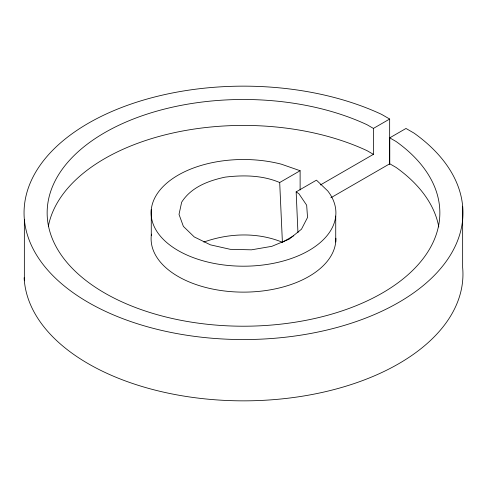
<?xml version="1.0" encoding="UTF-8"?>
<svg xmlns="http://www.w3.org/2000/svg" width="487" height="487" viewBox="0 0 487 487"><rect width="100%" height="100%" fill="white"/><g stroke="black" fill="none" stroke-linecap="round" stroke-linejoin="round"><path stroke-width="0.73" d="M300.12 170.73L281.425 164.204A92.402 53.345 0 0 0 152.017 205.356A92.402 53.345 0 0 0 256.485 265.671A92.402 53.345 0 0 0 327.757 190.959L316.459 180.16L296.157 191.878L298.939 193.777L306.664 205.204L307.541 217.458L301.477 229.213L289.132 239.196L271.843 246.325L251.481 249.825L230.254 249.32L210.463 244.858L194.252 236.932L183.38 226.394L179.021 214.39L181.645 202.221C191.129 187.16 208.448 180.707 225.085 177.14C243.378 174.924 262.505 175.186 279.696 182.522L300.12 170.73L300.12 189.997M330.85 197.783L389.746 163.778L389.746 137.845L396.095 141.51A196.352 113.361 0 0 1 287.671 323.307A196.352 113.361 0 0 1 52.182 187.349A196.352 113.361 0 0 1 367.07 124.751L373.413 128.416L389.661 119.035L389.661 164.442M389.746 137.845L405.994 128.465L414.047 133.115A219.448 126.699 0 0 1 292.864 336.304A219.448 126.699 0 0 1 29.677 184.348A219.448 126.699 0 0 1 381.607 114.384L389.661 119.035M320.409 184.95L373.413 154.349L373.413 128.416M203.816 242.063C228.951 233.084 257.477 232.037 282.399 242.264L293.582 235.805M373.413 154.349L367.07 150.684A196.352 113.361 0 0 0 168.965 133.907A196.352 113.361 0 0 0 48.365 226.181M389.746 163.778L396.095 167.443A196.352 113.361 0 0 1 438.781 226.954M296.157 191.878L297.947 232.695M279.696 182.522L282.399 242.264M462.65 206.22L462.65 267.521A219.448 126.699 0 0 1 252.376 400.746A219.448 126.699 0 0 1 24.137 277.767M335.732 216.07L335.732 242.009M151.268 209.629L151.268 235.562M24.35 219.479L24.35 280.78M335.896 238.228A92.402 53.345 0 0 1 239.963 292.09A92.402 53.345 0 0 1 151.451 234.144"/></g></svg>
